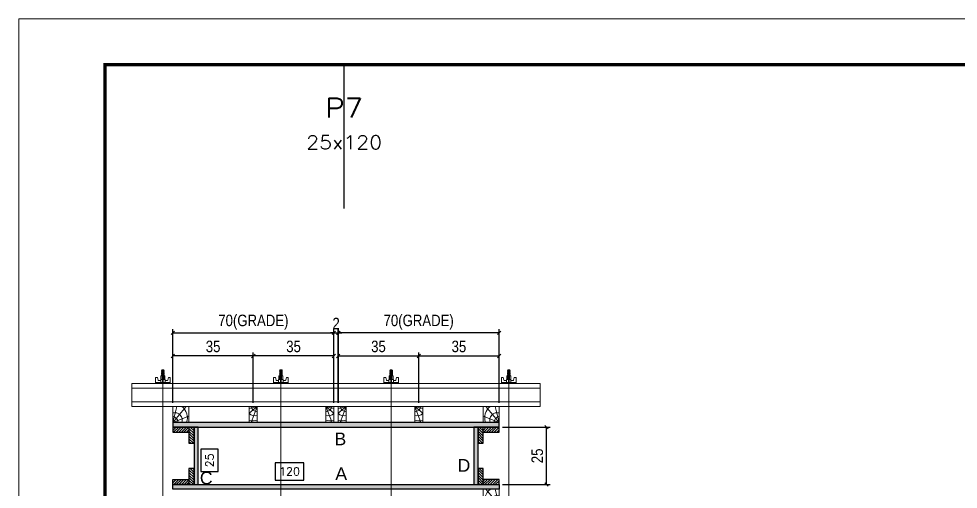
# Model space of a CAD drawing. Extents: x 14400 to 24104, y -21631 to 6985.
# Drawn here: x 16012 to 16830, y 3130 to 3539 of the extents above; entities that cross this region are included whole.
import ezdxf
from ezdxf.enums import TextEntityAlignment as Align

# ---------------------------------------------------------------- set-up
doc = ezdxf.new("R2010")
doc.units = 0
doc.linetypes.add('DASHED', pattern=[0.75, 0.5, -0.25])
doc.linetypes.add('HIDDEN', pattern=[0.375, 0.25, -0.125])
for name, color, linetype in [('CHAPA', 1, 'Continuous'), ('COTA', 241, 'Continuous'), ('MEIO_PONT', 93, 'Continuous'), ('SARRAFO', 251, 'Continuous'), ('Texto de Titulo', 7, 'Continuous'), ('Texto Qtd Sarr', 242, 'Continuous'), ('TEXTO_GERAL', 7, 'Continuous')]:
    doc.layers.add(name, color=color, linetype=linetype)
for name, color, linetype, lineweight in [('Folhas', 255, 'Continuous', 9), ('Hachura', 251, 'Continuous', 9), ('Madeira', 126, 'Continuous', 18), ('Perfil Metálico', 224, 'Continuous', 18), ('SARRAFO DE PRESSAO', 251, 'DASHED', 9), ('Texto Seção', 7, 'Continuous', 15)]:
    doc.layers.add(name, color=color, linetype=linetype, lineweight=lineweight)
doc.styles.add('ARIAL', font='arial.ttf')
doc.styles.add('COTA TECNICA 2X', font='techl___.ttf', dxfattribs={"height": 10})
doc.styles.add('ROMANS', font='romans.shx')
doc.dimstyles.new('SECAO PILAR', dxfattribs={"dimtxt": 10, "dimasz": 3, "dimexe": 3, "dimexo": 3, "dimgap": 3, "dimtad": 1, "dimdec": 1, "dimlfac": 0.5, "dimzin": 12, "dimdsep": 46, "dimtxsty": 'COTA TECNICA 2X', "dimblk1": 'OBLIQUE', "dimblk2": 'OBLIQUE', "dimsah": 1, "dimcen": 0.9, "dimclrd": 256, "dimclre": 256, "dimclrt": 256, "dimadec": 1, "dimazin": 3, "dimtfac": 1, "dimtdec": 1, "dimtmove": 0, "dimatfit": 3, "dimfxl": 1, "dimtolj": 1, "dimtzin": 12, "dimarcsym": 0})
doc.dimstyles.new('SECÇÃO 2', dxfattribs={"dimtxt": 7, "dimasz": 6, "dimexe": 0.18, "dimexo": 2, "dimgap": -4, "dimtad": 3, "dimdec": 1, "dimlfac": 0.5, "dimzin": 12, "dimdsep": 46, "dimtxsty": 'ROMANS', "dimblk": 'ARCHTICK', "dimcen": 0.09, "dimse1": 1, "dimse2": 1, "dimsd1": 1, "dimsd2": 1, "dimclrd": 180, "dimclre": 5, "dimclrt": 1, "dimadec": 0, "dimazin": 3, "dimtfac": 1, "dimtdec": 1, "dimtofl": 0, "dimtmove": 0, "dimatfit": 3, "dimldrblk": 'ARCHTICK', "dimfxl": 1, "dimtolj": 1, "dimtzin": 0, "dimarcsym": 0})

# ---------------------------------------------------------------- blocks, each defined once
blk = doc.blocks.new('9999999999')
at = {"layer": 'Folhas'}
blk.add_lwpolyline([(98138.98, 34190.21), (99623.98, 34190.21), (99623.98, 35240.21), (98138.98, 35240.21)], close=True, dxfattribs=at)
at = {"layer": 'Folhas', "color": 30, "const_width": 3}
blk.add_lwpolyline([(98213.98, 34230.21), (99583.98, 34230.21), (99583.98, 35200.21), (98213.98, 35200.21)], close=True, dxfattribs=at)
blk = doc.blocks.new('*D827')
at = {"layer": 'COTA', "color": 180, "lineweight": -2, "transparency": 16777216}
for p, q in [((16185.53, 3164.49), (16170.53, 3164.49)), ((16170.53, 3164.49), (16170.53, 3145.16)), ((16185.53, 3145.16), (16185.53, 3164.49)), ((16170.53, 3145.16), (16185.53, 3145.16))]:
    blk.add_line(p, q, dxfattribs=at)
at = {"layer": 'Defpoints', "color": 0, "transparency": 16777216}
for p in [(16185.43, 3183.75), (16185.43, 3133.75), (16189.53, 3133.75)]:
    blk.add_point(p, dxfattribs=at)
at = {"layer": 'COTA', "color": 1, "transparency": 16777216, "insert": (16178.03, 3154.82), "char_height": 7, "attachment_point": 5, "rotation": 90, "style": 'ROMANS'}
blk.add_mtext('\\A1;25', dxfattribs=at)
blk = doc.blocks.new('_ArchTick')
at = {"color": 0, "linetype": 'ByBlock', "const_width": 0.15}
blk.add_lwpolyline([(-0.5, -0.5), (0.5, 0.5)], dxfattribs=at)
blk = doc.blocks.new('*D828')
at = {"layer": 'COTA', "color": 180, "lineweight": -2, "transparency": 16777216}
for p, q in [((16260.17, 3152.75), (16235.17, 3152.75)), ((16235.17, 3152.75), (16235.17, 3137.75)), ((16260.17, 3137.75), (16260.17, 3152.75)), ((16235.17, 3137.75), (16260.17, 3137.75))]:
    blk.add_line(p, q, dxfattribs=at)
at = {"layer": 'Defpoints', "color": 0, "transparency": 16777216}
for p in [(16168.11, 3133.75), (16408.11, 3133.75), (16408.11, 3133.75)]:
    blk.add_point(p, dxfattribs=at)
at = {"layer": 'COTA', "color": 1, "transparency": 16777216, "insert": (16247.67, 3145.25), "char_height": 7, "attachment_point": 5, "style": 'ROMANS'}
blk.add_mtext('\\A1;120', dxfattribs=at)
blk = doc.blocks.new('C')
at = {"layer": 'Hachura', "color": 0}
for p, q in [((0, 3.22), (0, -3.22)), ((0.45, 3.22), (0, 3.22)), ((0.46, 3.16), (0, 3.16)), ((0.46, 3.05), (0, 3.05)), ((0.46, 2.88), (0, 2.88)), ((0, 2.75), (0, -1.16)), ((0.46, 2.65), (0, 2.65)), ((0.46, 2.23), (0, 2.23)), ((0.46, 1.51), (0, 1.51)), ((0.39, 0.49), (0.17, 0.49)), ((0.45, -3.23), (0.45, 3.22)), ((0.45, 3.22), (2.58, 3.22)), ((1.74, 0.97), (0.45, 0.97)), ((1.45, 0.1), (0.45, 0.1)), ((1.35, 1.94), (1.35, 0.96)), ((2.58, 2.39), (1.47, 2.09)), ((1.74, -0.97), (1.74, 0.97)), ((1.74, 0.97), (1.74, 0.84)), ((1.74, 0.97), (1.74, 0.84)), ((1.74, 0.84), (3.35, 0.84)), ((3.35, 0.45), (1.74, 0.45)), ((2.58, 3.22), (2.58, 2.39)), ((3.32, 0.84), (3.32, -0.84)), ((3.35, 0.84), (3.35, -0.84)), ((3.68, 0.45), (3.35, 0.45)), ((3.84, -0.52), (3.35, 0.45)), ((3.35, 0.06), (3.67, -0.57)), ((3.68, 0.45), (4.16, -0.52)), ((3.72, 0.5), (4.25, -0.57)), ((4.37, -0.55), (3.83, 0.53)), ((4.15, 0.45), (3.93, 0.45)), ((4.42, -0.52), (3.93, 0.45)), ((4.15, 0.45), (4.26, 0.45)), ((4.26, 0.45), (4.74, -0.52)), ((4.3, 0.5), (4.83, -0.57)), ((4.95, -0.55), (4.41, 0.53)), ((4.51, 0.45), (4.84, 0.45)), ((5, -0.52), (4.51, 0.45)), ((4.84, 0.45), (5.32, -0.52)), ((4.88, 0.5), (5.41, -0.57)), ((5.53, -0.55), (4.99, 0.53)), ((5.58, -0.52), (5.09, 0.45)), ((5.42, 0.45), (5.09, 0.45)), ((5.58, -0.52), (5.09, 0.45)), ((5.42, 0.45), (5.74, -0.19)), ((5.46, 0.5), (5.74, -0.07)), ((5.74, 0.19), (5.57, 0.53)), ((5.74, 0.32), (5.68, 0.45)), ((5.68, 0.45), (5.74, 0.45)), ((5.74, 0.45), (5.9, 0.29)), ((5.74, 0.45), (5.74, -0.52)), ((5.9, -0.36), (5.9, 0.29)), ((0.45, 0), (0, 0)), ((0.46, -1.52), (0, -1.52)), ((0.46, -2.23), (0, -2.23)), ((0.46, -2.65), (0, -2.65)), ((0.46, -2.88), (0, -2.88)), ((0.46, -3.05), (0, -3.05)), ((0.46, -3.16), (0, -3.16)), ((0, -3.22), (2.57, -3.22)), ((0.08, -0.48), (0.29, -0.48)), ((0.29, -0.48), (0.4, -0.48)), ((0.45, 0), (0.45, -0.97)), ((0.45, -0.16), (1.45, -0.16)), ((0.45, -0.65), (0.45, -0.32)), ((0.45, -3.23), (0.45, -0.65)), ((0.45, -0.97), (1.74, -0.97)), ((1.35, -1.94), (1.35, -0.97)), ((2.58, -2.39), (1.47, -2.1)), ((3.35, -0.32), (1.74, -0.32)), ((3.35, -0.84), (1.74, -0.84)), ((2.58, -3.23), (2.58, -2.39)), ((3.35, -0.07), (3.58, -0.52)), ((3.35, -0.52), (3.58, -0.52)), ((3.84, -0.52), (4.16, -0.52)), ((4.42, -0.52), (4.74, -0.52)), ((4.63, -0.52), (4.74, -0.52)), ((5, -0.52), (5.32, -0.52)), ((5.58, -0.52), (5.74, -0.52)), ((5.74, -0.52), (5.9, -0.36)), ((5.74, -0.52), (5.74, -0.52))]:
    blk.add_line(p, q, dxfattribs=at)
for centre, radius, start, end in [((1.52, 1.94), 0.161, 104.7436, 180), ((1.44, -0.03), 0.129, 272.695, 87.305), ((3.81, 0.39), 0.143, 25.5688, 154.4312), ((4.39, 0.39), 0.143, 25.5688, 154.4312), ((4.97, 0.39), 0.143, 25.5688, 154.4312), ((5.55, 0.39), 0.143, 25.5688, 154.4312), ((0.17, -0.37), 0.174, 221.744, 317.8592), ((1.52, -1.94), 0.161, 180, 255.2564), ((3.71, -0.4), 0.174, 222.1408, 318.256), ((4.29, -0.4), 0.174, 222.1408, 318.256), ((4.87, -0.4), 0.174, 222.1408, 318.256), ((5.45, -0.4), 0.174, 222.1408, 318.256), ((5.61, -0.4), 0.174, 317.8592, 318.256)]:
    blk.add_arc(centre, radius, start, end, dxfattribs=at)
blk = doc.blocks.new('_Oblique')
at = {"color": 0, "linetype": 'ByBlock', "lineweight": -2}
blk.add_line((-0.5, -0.5), (0.5, 0.5), dxfattribs=at)
blk = doc.blocks.new('*D833')
at = {"layer": 'COTA', "lineweight": -2, "transparency": 16777216}
for p, q in [((16290.01, 3204.75), (16290.01, 3248.68)), ((16360.11, 3204.75), (16360.11, 3248.68)), ((16290.01, 3245.68), (16360.11, 3245.68))]:
    blk.add_line(p, q, dxfattribs=at)
at = {"layer": 'Defpoints', "color": 0, "transparency": 16777216}
for p in [(16360.11, 3245.68), (16290.01, 3201.75), (16360.11, 3201.75)]:
    blk.add_point(p, dxfattribs=at)
at = {"layer": 'COTA', "lineweight": -2, "transparency": 16777216, "xscale": 3, "yscale": 3, "zscale": 3, "rotation": 180}
blk.add_blockref('_Oblique', (16290.01, 3245.68), dxfattribs=at)
at = {"layer": 'COTA', "lineweight": -2, "transparency": 16777216, "xscale": 3, "yscale": 3, "zscale": 3}
blk.add_blockref('_Oblique', (16360.11, 3245.68), dxfattribs=at)
at = {"layer": 'COTA', "transparency": 16777216, "insert": (16325.06, 3253.9), "char_height": 10, "attachment_point": 5, "style": 'COTA TECNICA 2X'}
blk.add_mtext('\\A1;35', dxfattribs=at)
blk = doc.blocks.new('*D834')
at = {"layer": 'COTA', "lineweight": -2, "transparency": 16777216}
for p, q in [((16360.11, 3204.75), (16360.11, 3248.68)), ((16430.11, 3204.75), (16430.11, 3248.68)), ((16360.11, 3245.68), (16430.11, 3245.68))]:
    blk.add_line(p, q, dxfattribs=at)
at = {"layer": 'Defpoints', "color": 0, "transparency": 16777216}
for p in [(16430.11, 3245.68), (16360.11, 3201.75), (16430.11, 3201.75)]:
    blk.add_point(p, dxfattribs=at)
at = {"layer": 'COTA', "lineweight": -2, "transparency": 16777216, "xscale": 3, "yscale": 3, "zscale": 3, "rotation": 180}
blk.add_blockref('_Oblique', (16360.11, 3245.68), dxfattribs=at)
at = {"layer": 'COTA', "lineweight": -2, "transparency": 16777216, "xscale": 3, "yscale": 3, "zscale": 3}
blk.add_blockref('_Oblique', (16430.11, 3245.68), dxfattribs=at)
at = {"layer": 'COTA', "transparency": 16777216, "insert": (16395.11, 3253.9), "char_height": 10, "attachment_point": 5, "style": 'COTA TECNICA 2X'}
blk.add_mtext('\\A1;35', dxfattribs=at)
blk = doc.blocks.new('*D835')
at = {"layer": 'COTA', "lineweight": -2, "transparency": 16777216}
for p, q in [((16290.01, 3204.75), (16290.01, 3268.87)), ((16430.11, 3265.87), (16290.01, 3265.87)), ((16430.11, 3204.75), (16430.11, 3268.87))]:
    blk.add_line(p, q, dxfattribs=at)
at = {"layer": 'Defpoints', "color": 0, "transparency": 16777216}
for p in [(16290.01, 3265.87), (16290.01, 3201.75), (16430.11, 3201.75)]:
    blk.add_point(p, dxfattribs=at)
at = {"layer": 'COTA', "lineweight": -2, "transparency": 16777216, "xscale": 3, "yscale": 3, "zscale": 3, "rotation": 180}
blk.add_blockref('_Oblique', (16290.01, 3265.87), dxfattribs=at)
at = {"layer": 'COTA', "lineweight": -2, "transparency": 16777216, "xscale": 3, "yscale": 3, "zscale": 3}
blk.add_blockref('_Oblique', (16430.11, 3265.87), dxfattribs=at)
at = {"layer": 'COTA', "transparency": 16777216, "insert": (16360.06, 3275.09), "char_height": 10, "attachment_point": 5, "style": 'COTA TECNICA 2X'}
blk.add_mtext('\\A1;70(GRADE)', dxfattribs=at)
blk = doc.blocks.new('*D836')
at = {"layer": 'COTA', "lineweight": -2, "transparency": 16777216}
for p, q in [((16433.12, 3183.75), (16474.42, 3183.75)), ((16471.42, 3133.75), (16471.42, 3183.75)), ((16433.11, 3133.75), (16474.42, 3133.75))]:
    blk.add_line(p, q, dxfattribs=at)
at = {"layer": 'Defpoints', "color": 0, "transparency": 16777216}
for p in [(16430.12, 3183.75), (16471.42, 3183.75), (16430.11, 3133.75)]:
    blk.add_point(p, dxfattribs=at)
at = {"layer": 'COTA', "lineweight": -2, "transparency": 16777216, "xscale": 3, "yscale": 3, "zscale": 3}
for p, rotation in [((16471.42, 3183.75), 90), ((16471.42, 3133.75), 270)]:
    blk.add_blockref('_Oblique', p, dxfattribs=dict(at, rotation=rotation))
at = {"layer": 'COTA', "transparency": 16777216, "insert": (16463.31, 3158.75), "char_height": 10, "attachment_point": 5, "rotation": 90, "style": 'COTA TECNICA 2X'}
blk.add_mtext('\\A1;25', dxfattribs=at)
blk = doc.blocks.new('PONTALETE')
at = {"layer": 'Madeira'}
for q in [(2.71, 7), (7, 5.76), (7, 1.74)]:
    blk.add_line((0, 0), q, dxfattribs=at)
blk.add_lwpolyline([(0, 0), (7, 0), (7, 7), (0, 7)], close=True, dxfattribs=at)
for centre, radius, start, end in [((2.04, 0.06), 6.23, 37.2818, 109.0913), ((1.09, 0.9), 3.19, 343.603, 109.9847), ((-0.21, -0.78), 3.09, 14.6322, 86.0383)]:
    blk.add_arc(centre, radius, start, end, dxfattribs=at)
blk = doc.blocks.new('MEIO PONTALETE')
at = {"layer": 'Madeira'}
for q in [(2.71, 7), (3.5, 2.88), (3.5, 0.87)]:
    blk.add_line((0, 0), q, dxfattribs=at)
blk.add_lwpolyline([(0, 0), (3.5, 0), (3.5, 7), (0, 7)], close=True, dxfattribs=at)
for centre, radius, start, end in [((2.04, 0.06), 6.23, 76.4499, 109.0913), ((1.09, 0.9), 3.19, 40.9063, 109.9847), ((-0.21, -0.78), 3.09, 14.6322, 86.0383)]:
    blk.add_arc(centre, radius, start, end, dxfattribs=at)
blk = doc.blocks.new('titulo1')
at = {"layer": 'Defpoints', "color": 252, "linetype": 'HIDDEN', "ltscale": 2}
blk.add_line((0, 0), (0, 125), dxfattribs=at)
at = {"layer": 'Defpoints', "style": 'ROMANS', "oblique": 15}
blk.add_attdef('FOLHA', text='', height=10, dxfattribs=at).set_placement((0, 15.58), align=Align.MIDDLE_CENTER)
at = {"layer": 'Texto Qtd Sarr', "color": 3, "style": 'ROMANS', "oblique": 15}
for tag, height, p in [('TITULO', 17, (0, 71.45)), ('SEÇÃO', 12, (0, 41.55))]:
    blk.add_attdef(tag, text='', height=height, dxfattribs=at).set_placement(p, align=Align.MIDDLE_CENTER)
blk = doc.blocks.new('*D837')
at = {"layer": 'COTA', "lineweight": -2, "transparency": 16777216}
for p, q in [((16216.11, 3204.75), (16216.11, 3248.68)), ((16286.21, 3204.75), (16286.21, 3248.68)), ((16286.21, 3245.68), (16216.11, 3245.68))]:
    blk.add_line(p, q, dxfattribs=at)
at = {"layer": 'Defpoints', "color": 0, "transparency": 16777216}
for p in [(16216.11, 3245.68), (16216.11, 3201.75), (16286.21, 3201.75)]:
    blk.add_point(p, dxfattribs=at)
at = {"layer": 'COTA', "lineweight": -2, "transparency": 16777216, "xscale": 3, "yscale": 3, "zscale": 3, "rotation": 180}
blk.add_blockref('_Oblique', (16216.11, 3245.68), dxfattribs=at)
at = {"layer": 'COTA', "lineweight": -2, "transparency": 16777216, "xscale": 3, "yscale": 3, "zscale": 3}
blk.add_blockref('_Oblique', (16286.21, 3245.68), dxfattribs=at)
at = {"layer": 'COTA', "transparency": 16777216, "insert": (16251.16, 3253.9), "char_height": 10, "attachment_point": 5, "style": 'COTA TECNICA 2X'}
blk.add_mtext('\\A1;35', dxfattribs=at)
blk = doc.blocks.new('*D838')
at = {"layer": 'COTA', "lineweight": -2, "transparency": 16777216}
for p, q in [((16146.11, 3204.75), (16146.11, 3248.68)), ((16216.11, 3204.75), (16216.11, 3248.68)), ((16216.11, 3245.68), (16146.11, 3245.68))]:
    blk.add_line(p, q, dxfattribs=at)
at = {"layer": 'Defpoints', "color": 0, "transparency": 16777216}
for p in [(16146.11, 3245.68), (16146.11, 3201.75), (16216.11, 3201.75)]:
    blk.add_point(p, dxfattribs=at)
at = {"layer": 'COTA', "lineweight": -2, "transparency": 16777216, "xscale": 3, "yscale": 3, "zscale": 3, "rotation": 180}
blk.add_blockref('_Oblique', (16146.11, 3245.68), dxfattribs=at)
at = {"layer": 'COTA', "lineweight": -2, "transparency": 16777216, "xscale": 3, "yscale": 3, "zscale": 3}
blk.add_blockref('_Oblique', (16216.11, 3245.68), dxfattribs=at)
at = {"layer": 'COTA', "transparency": 16777216, "insert": (16181.11, 3253.9), "char_height": 10, "attachment_point": 5, "style": 'COTA TECNICA 2X'}
blk.add_mtext('\\A1;35', dxfattribs=at)
blk = doc.blocks.new('*D839')
at = {"layer": 'COTA', "lineweight": -2, "transparency": 16777216}
for p, q in [((16146.12, 3204.75), (16146.12, 3268.87)), ((16146.12, 3265.87), (16286.21, 3265.87)), ((16286.21, 3204.75), (16286.21, 3268.87))]:
    blk.add_line(p, q, dxfattribs=at)
at = {"layer": 'Defpoints', "color": 0, "transparency": 16777216}
for p in [(16286.21, 3265.87), (16146.12, 3201.75), (16286.21, 3201.75)]:
    blk.add_point(p, dxfattribs=at)
at = {"layer": 'COTA', "lineweight": -2, "transparency": 16777216, "xscale": 3, "yscale": 3, "zscale": 3, "rotation": 180}
blk.add_blockref('_Oblique', (16146.12, 3265.87), dxfattribs=at)
at = {"layer": 'COTA', "lineweight": -2, "transparency": 16777216, "xscale": 3, "yscale": 3, "zscale": 3}
blk.add_blockref('_Oblique', (16286.21, 3265.87), dxfattribs=at)
at = {"layer": 'COTA', "transparency": 16777216, "insert": (16216.17, 3275.09), "char_height": 10, "attachment_point": 5, "style": 'COTA TECNICA 2X'}
blk.add_mtext('\\A1;70(GRADE)', dxfattribs=at)
blk = doc.blocks.new('*D856')
at = {"layer": 'COTA', "lineweight": -2, "transparency": 16777216}
for p, q in [((16286.21, 3265.87), (16283.21, 3265.87)), ((16286.21, 3204.75), (16286.21, 3268.87)), ((16286.21, 3265.87), (16290.21, 3265.87)), ((16290.21, 3204.75), (16290.21, 3268.87)), ((16290.21, 3265.87), (16293.21, 3265.87))]:
    blk.add_line(p, q, dxfattribs=at)
at = {"layer": 'Defpoints', "color": 0, "transparency": 16777216}
for p in [(16290.21, 3265.87), (16286.21, 3201.75), (16290.21, 3201.75)]:
    blk.add_point(p, dxfattribs=at)
at = {"layer": 'COTA', "lineweight": -2, "transparency": 16777216, "xscale": 3, "yscale": 3, "zscale": 3}
blk.add_blockref('_Oblique', (16286.21, 3265.87), dxfattribs=at)
at = {"layer": 'COTA', "lineweight": -2, "transparency": 16777216, "xscale": 3, "yscale": 3, "zscale": 3, "rotation": 180}
blk.add_blockref('_Oblique', (16290.21, 3265.87), dxfattribs=at)
at = {"layer": 'COTA', "transparency": 16777216, "insert": (16288.21, 3273.87), "char_height": 10, "attachment_point": 5, "style": 'COTA TECNICA 2X'}
blk.add_mtext('\\A1;2', dxfattribs=at)

msp = doc.modelspace()

# ---------------------------------------------------------------- hatches: boundary and pattern name
at = {"layer": 'Hachura'}
h = msp.add_hatch(color=256, dxfattribs=at)
h.dxf.hatch_style = 1
h.paths.add_polyline_path([(16430.11, 3183.75), (16430.11, 3187.75), (16146.11, 3187.75), (16146.11, 3183.75)])
h = msp.add_hatch(dxfattribs=at)
h.set_pattern_fill('ANSI31', color=256, scale=0.5, angle=180, style=0)
h.set_pattern_definition([(225, (7022.1627, -19745.6582), (1.12253202, -1.12253202), [])])
h.paths.add_polyline_path([(16160.11, 3183.75), (16160.11, 3179.35), (16146.11, 3179.35), (16146.11, 3183.75)])
h = msp.add_hatch(dxfattribs=at)
h.set_pattern_fill('ANSI31', color=256, scale=0.5, angle=270, style=0)
h.set_pattern_definition([(315, (39055.9227, -6319.2019), (1.12253202, 1.12253202), [])])
h.paths.add_polyline_path([(16164.51, 3169.75), (16160.11, 3169.75), (16160.11, 3183.75), (16164.51, 3183.75)])
h = msp.add_hatch(color=256, dxfattribs=at)
h.dxf.hatch_style = 1
h.paths.add_polyline_path([(16164.51, 3133.75), (16168.11, 3133.75), (16168.11, 3183.75), (16164.51, 3183.75)])
h = msp.add_hatch(color=256, dxfattribs=at)
h.dxf.hatch_style = 1
h.paths.add_polyline_path([(16408.11, 3133.75), (16411.71, 3133.75), (16411.71, 3183.75), (16408.11, 3183.75)])
h = msp.add_hatch(dxfattribs=at)
h.set_pattern_fill('ANSI31', color=256, scale=0.5, angle=270, style=0)
h.set_pattern_definition([(315, (39307.5227, -6319.2019), (1.12253202, 1.12253202), [])])
h.paths.add_polyline_path([(16416.11, 3169.75), (16411.71, 3169.75), (16411.71, 3183.75), (16416.11, 3183.75)])
h = msp.add_hatch(dxfattribs=at)
h.set_pattern_fill('ANSI31', color=256, scale=0.5, angle=180, style=0)
h.set_pattern_definition([(225, (7292.1627, -19745.6582), (1.12253202, -1.12253202), [])])
h.paths.add_polyline_path([(16430.11, 3183.75), (16430.11, 3179.35), (16416.11, 3179.35), (16416.11, 3183.75)])
h = msp.add_hatch(dxfattribs=at)
h.set_pattern_fill('ANSI31', color=256, scale=0.5, angle=270, style=0)
h.set_pattern_definition([(315, (39055.9227, -6355.2019), (1.12253202, 1.12253202), [])])
h.paths.add_polyline_path([(16164.51, 3133.75), (16160.11, 3133.75), (16160.11, 3147.75), (16164.51, 3147.75)])
h = msp.add_hatch(dxfattribs=at)
h.set_pattern_fill('ANSI31', color=256, scale=0.5, angle=270, style=0)
h.set_pattern_definition([(315, (39307.5227, -6355.2019), (1.12253202, 1.12253202), [])])
h.paths.add_polyline_path([(16416.11, 3133.75), (16411.71, 3133.75), (16411.71, 3147.75), (16416.11, 3147.75)])
h = msp.add_hatch(dxfattribs=at)
h.set_pattern_fill('ANSI31', color=256, scale=0.5, angle=180, style=0)
h.set_pattern_definition([(225, (7022.1627, -19757.6582), (1.12253202, -1.12253202), [])])
h.paths.add_polyline_path([(16160.11, 3133.75), (16160.11, 3138.15), (16146.11, 3138.15), (16146.11, 3133.75)])
h = msp.add_hatch(color=256, dxfattribs=at)
h.dxf.hatch_style = 1
h.paths.add_polyline_path([(16430.11, 3133.75), (16430.11, 3129.75), (16146.11, 3129.75), (16146.11, 3133.75)])
h = msp.add_hatch(dxfattribs=at)
h.set_pattern_fill('ANSI31', color=256, scale=0.5, angle=180, style=0)
h.set_pattern_definition([(225, (6927.1627, -19757.6582), (1.12253202, -1.12253202), [])])
h.paths.add_polyline_path([(16416.11, 3133.75), (16416.11, 3138.15), (16430.11, 3138.15), (16430.11, 3133.75)])

# ---------------------------------------------------------------- linework, layer by layer
at = {"layer": 'CHAPA'}
for points in [[(16430.11, 3183.75), (16430.11, 3187.75), (16146.11, 3187.75), (16146.11, 3183.75)], [(16164.51, 3133.75), (16168.11, 3133.75), (16168.11, 3183.75), (16164.51, 3183.75)], [(16408.11, 3133.75), (16411.71, 3133.75), (16411.71, 3183.75), (16408.11, 3183.75)], [(16430.11, 3133.75), (16430.11, 3129.75), (16146.11, 3129.75), (16146.11, 3133.75)]]:
    msp.add_lwpolyline(points, close=True, dxfattribs=at)
at = {"layer": 'Hachura'}
for p, q in [((16137.43, 3084.98), (16137.43, 3228.72)), ((16240.11, 3084.98), (16240.12, 3228.72)), ((16336.11, 3084.98), (16336.12, 3228.72)), ((16438.5, 3084.98), (16438.5, 3228.72))]:
    msp.add_line(p, q, dxfattribs=at)
at = {"layer": 'Madeira'}
for points in [[(16286.21, 3187.75), (16286.21, 3201.75), (16146.11, 3201.75), (16146.11, 3187.75)], [(16290.01, 3187.75), (16290.01, 3201.75), (16430.11, 3201.75), (16430.11, 3187.75)]]:
    msp.add_lwpolyline(points, close=True, dxfattribs=at)
at = {"layer": 'Perfil Metálico'}
for p, q in [((16465.83, 3217.69), (16110.4, 3217.69)), ((16465.83, 3205.69), (16110.4, 3205.69))]:
    msp.add_line(p, q, dxfattribs=at)
msp.add_lwpolyline([(16465.83, 3201.75), (16465.83, 3221.75), (16110.4, 3221.69), (16110.4, 3201.69)], close=True, dxfattribs=at)
at = {"layer": 'SARRAFO'}
for points in [[(16160.11, 3183.75), (16146.11, 3183.75), (16146.11, 3179.35), (16160.11, 3179.35)], [(16416.11, 3179.35), (16430.11, 3179.35), (16430.11, 3183.75), (16416.11, 3183.75)], [(16160.11, 3133.75), (16146.11, 3133.75), (16146.11, 3138.15), (16160.11, 3138.15)], [(16416.11, 3133.75), (16430.11, 3133.75), (16430.11, 3138.15), (16416.11, 3138.15)]]:
    msp.add_lwpolyline(points, dxfattribs=at)
for points in [[(16160.11, 3183.75), (16160.11, 3169.75), (16164.51, 3169.75), (16164.51, 3183.75)], [(16411.71, 3183.75), (16411.71, 3169.75), (16416.11, 3169.75), (16416.11, 3183.75)], [(16160.11, 3147.75), (16160.11, 3133.75), (16164.51, 3133.75), (16164.51, 3147.75)], [(16411.71, 3147.75), (16411.71, 3133.75), (16416.11, 3133.75), (16416.11, 3147.75)]]:
    msp.add_lwpolyline(points, close=True, dxfattribs=at)

# ---------------------------------------------------------------- block references
at = {"layer": 'Hachura', "linetype": 'Continuous', "yscale": 2, "zscale": 2}
for p, xscale, rotation in [((16137.43, 3221.72), -2, 270), ((16240.11, 3221.72), 2, 90.00000000000001), ((16336.11, 3221.72), 2, 90.00000000000001), ((16438.49, 3221.72), 2, 90.00000000000001)]:
    msp.add_blockref('C', p, dxfattribs=dict(at, xscale=xscale, rotation=rotation))
at = {"layer": 'MEIO_PONT'}
for name, p, xscale, yscale, zscale, rotation in [('PONTALETE', (16146.11, 3187.75), -2, 2, 2, 270), ('MEIO PONTALETE', (16219.61, 3201.75), 1.999999997962732, 1.999999997962732, 1.999999997962732, 180), ('MEIO PONTALETE', (16279.21, 3201.75), -1.999999997962732, 1.999999997962732, 1.999999997962732, 180), ('MEIO PONTALETE', (16297.01, 3201.75), 1.999999997962732, 1.999999997962732, 1.999999997962732, 180), ('MEIO PONTALETE', (16356.61, 3201.75), -1.999999997962732, 1.999999997962732, 1.999999997962732, 180), ('PONTALETE', (16430.11, 3187.75), 2, 2, 2, 89.99999999999997), ('PONTALETE', (16430.11, 3115.75), 2, 2, 2, 89.99999999999997)]:
    msp.add_blockref(name, p, dxfattribs=dict(at, xscale=xscale, yscale=yscale, zscale=zscale, rotation=rotation))
at = {"layer": 'SARRAFO DE PRESSAO', "color": 6, "linetype": 'ByBlock'}
msp.add_blockref('9999999999', (-82127.01, -31701.2), dxfattribs=at)
at = {"layer": 'Texto Seção'}
ref = msp.add_blockref('titulo1', (16295.21, 3374), dxfattribs=at)
ref.add_attrib('TITULO', 'P7', dxfattribs={"layer": 'Texto de Titulo', "color": 7, "height": 17, "style": 'ROMANS', "width": 1.1}).set_placement((16295.21, 3461.5), align=Align.MIDDLE_CENTER)
ref.add_attrib('SEÇÃO', '25x120', dxfattribs={"layer": 'Texto de Titulo', "color": 7, "height": 12, "style": 'ROMANS', "width": 1.1}).set_placement((16295.21, 3431.5), align=Align.MIDDLE_CENTER)

# ---------------------------------------------------------------- texts
at = {"layer": 'TEXTO_GERAL', "style": 'ARIAL'}
for s, p in [('B', (16291.88, 3173.5)), ('A', (16292.62, 3143.27)), ('D', (16399.47, 3150.47)), ('C', (16175.13, 3139.52))]:
    msp.add_text(s, height=11, dxfattribs=at).set_placement(p, align=Align.MIDDLE_CENTER)

# ---------------------------------------------------------------- dimensions: what is measured, and where the dimension line sits
at = {"layer": 'COTA'}
dim = msp.add_linear_dim(base=(16286.21, 3265.87), p1=(16146.12, 3201.75), p2=(16286.21, 3201.75), angle=180, text='<>(GRADE)', dimstyle='SECAO PILAR', dxfattribs=at)
dim.commit()
dim.dimension.update_dxf_attribs({"geometry": '*D839', "text_midpoint": (16216.17, 3275.09)})
for base, p1, p2, dimstyle, picture, middle in [((16290.21, 3265.87), (16286.21, 3201.75), (16290.21, 3201.75), 'SECAO PILAR', '*D856', (16288.21, 3265.87)), ((16408.11, 3133.75), (16168.11, 3133.75), (16408.11, 3133.75), 'SECÇÃO 2', '*D828', (16247.67, 3133.75))]:
    dim = msp.add_linear_dim(base=base, p1=p1, p2=p2, dimstyle=dimstyle, dxfattribs=at)
    dim.commit()
    dim.dimension.update_dxf_attribs({"geometry": picture, "text_midpoint": middle, "dimtype": 160})
dim = msp.add_linear_dim(base=(16290.0145, 3265.8721), p1=(16430.1115, 3201.746), p2=(16290.0145, 3201.75), text='<>(GRADE)', dimstyle='SECAO PILAR', dxfattribs=at)
dim.commit()
dim.dimension.update_dxf_attribs({"geometry": '*D835', "text_midpoint": (16360.063, 3275.0928)})
for base, p1, p2, angle, picture, middle in [((16146.11, 3245.68), (16216.11, 3201.75), (16146.11, 3201.75), 180, '*D838', (16181.11, 3253.9)), ((16216.114505, 3245.67701), (16286.214504, 3201.74996), (16216.114505, 3201.74996), 180, '*D837', (16251.164504, 3253.896309)), ((16471.42, 3183.75), (16430.11, 3133.75), (16430.12, 3183.75), 90, '*D836', (16463.31, 3158.75))]:
    dim = msp.add_linear_dim(base=base, p1=p1, p2=p2, angle=angle, dimstyle='SECAO PILAR', dxfattribs=at)
    dim.commit()
    dim.dimension.update_dxf_attribs({"geometry": picture, "text_midpoint": middle})
for base, p1, p2, picture, middle in [((16360.114501, 3245.67701), (16290.014502, 3201.74996), (16360.114501, 3201.74996), '*D833', (16325.064502, 3253.896309)), ((16430.11, 3245.68), (16360.11, 3201.75), (16430.11, 3201.75), '*D834', (16395.11, 3253.9))]:
    dim = msp.add_linear_dim(base=base, p1=p1, p2=p2, dimstyle='SECAO PILAR', dxfattribs=at)
    dim.commit()
    dim.dimension.update_dxf_attribs({"geometry": picture, "text_midpoint": middle})
dim = msp.add_linear_dim(base=(16189.53, 3133.75), p1=(16185.43, 3183.75), p2=(16185.43, 3133.75), angle=270, dimstyle='SECÇÃO 2', dxfattribs=at)
dim.commit()
dim.dimension.update_dxf_attribs({"geometry": '*D827', "text_midpoint": (16189.53, 3154.82), "dimtype": 160})

doc.saveas('drawing.dxf')
